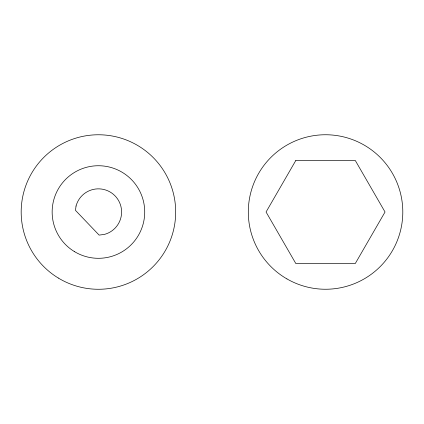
<?xml version="1.0" encoding="UTF-8"?>
<svg xmlns="http://www.w3.org/2000/svg" width="424" height="424" viewBox="0 0 424 424"><rect width="100%" height="100%" fill="white"/><g stroke="black" fill="none" stroke-linecap="round" stroke-linejoin="round"><path stroke-width="0.64" d="M76.044 206.022L75.472 210.362L99.126 235.103L104.431 234.403A23.177 23.177 0 0 0 114.819 195.634A23.177 23.177 0 0 0 76.044 206.022M295.809 160.484L266.065 212L295.809 263.516L355.291 263.516L385.034 212L355.291 160.484L295.809 160.484M58.311 278.038A77.253 77.253 0 0 0 175.663 213.754A77.253 77.253 0 0 0 61.316 144.266A77.253 77.253 0 0 0 58.311 278.038M74.396 251.575A46.285 46.285 0 0 0 144.706 213.06A46.285 46.285 0 0 0 76.193 171.429A46.285 46.285 0 0 0 74.396 251.575M286.926 278.902A77.253 77.253 0 0 0 402.8 212A77.253 77.253 0 0 0 286.926 145.098A77.253 77.253 0 0 0 286.926 278.902"/></g></svg>
